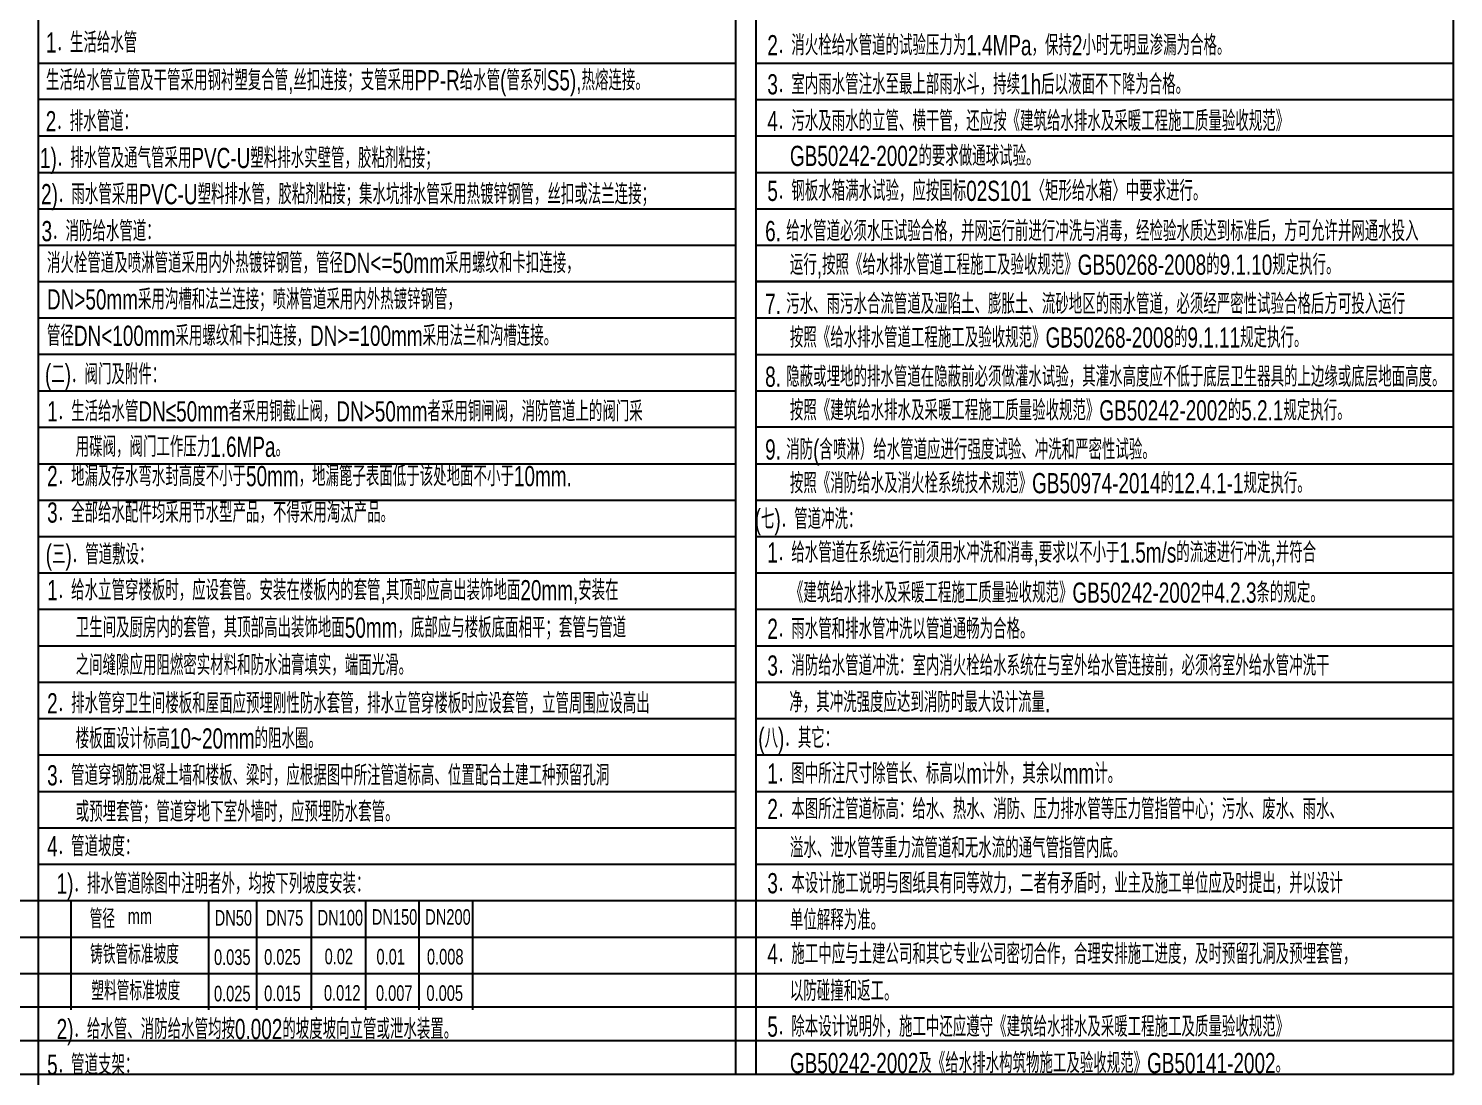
# Model space of a CAD drawing. Extents: x 13158459 to 15902229, y -1299598 to 28366.
# Drawn here: x 14044491 to 14079707, y -192678 to -166773 of the extents above; entities that cross this region are included whole.
import ezdxf

# ---------------------------------------------------------------- set-up
doc = ezdxf.new("R2010")
doc.units = 0
doc.header["$LTSCALE"] = 1000
doc.header["$MEASUREMENT"] = 0
doc.layers.add('JZ_0', color=7, linetype='Continuous')
doc.layers.add('JZ_TEXT', color=42, linetype='Continuous')
doc.styles.add('DXF', font='ros.shx', dxfattribs={"width": 0.7, "bigfont": 'hzs.shx'})

msp = doc.modelspace()

# ---------------------------------------------------------------- linework, layer by layer
at = {"layer": 'JZ_0', "color": 8}
for p, q in [((14044741.2, -194276.6), (14044741.2, -144229.8)), ((14061974.2, -192617.9), (14061974.2, -144229.8)), ((14062474.3, -192617.9), (14062474.3, -144229.8)), ((14079707.3, -192617.9), (14079707.3, -144229.8)), ((14044741.2, -167629.8), (14061974.2, -167629.8)), ((14062474.3, -167629.8), (14079707.3, -167629.8)), ((14061974.2, -168529.8), (14044741.2, -168529.8)), ((14062474.3, -168529.8), (14079707.3, -168529.8)), ((14044741.2, -169429.8), (14061974.2, -169429.8)), ((14062474.3, -169429.8), (14079707.3, -169429.8)), ((14044741.2, -170329.8), (14061974.2, -170329.8)), ((14062474.3, -170329.8), (14079707.3, -170329.8)), ((14044741.2, -171229.8), (14061974.2, -171229.8)), ((14062474.3, -171229.8), (14079707.3, -171229.8)), ((14044741.2, -172129.8), (14061974.2, -172129.8)), ((14062474.3, -172129.8), (14079707.3, -172129.8)), ((14044741.2, -173029.8), (14061974.2, -173029.8)), ((14079707.3, -173029.8), (14062474.3, -173029.8)), ((14062474.3, -173029.8), (14079707.3, -173029.8)), ((14061974.2, -173929.8), (14044741.2, -173929.8)), ((14079707.3, -173929.8), (14062474.3, -173929.8)), ((14061974.2, -174829.8), (14044741.2, -174829.8)), ((14062474.3, -174829.8), (14079707.3, -174829.8)), ((14044741.2, -175729.8), (14061974.2, -175729.8)), ((14062474.3, -175729.8), (14079707.3, -175729.8)), ((14044741.2, -176629.8), (14061974.2, -176629.8)), ((14044741.2, -176629.8), (14061974.2, -176629.8)), ((14079707.3, -176629.8), (14062474.3, -176629.8)), ((14044741.2, -177529.8), (14061974.2, -177529.8)), ((14062474.3, -177529.8), (14079707.3, -177529.8)), ((14044741.2, -178429.8), (14061974.2, -178429.8)), ((14062474.3, -178429.8), (14079707.3, -178429.8)), ((14044741.2, -179329.8), (14061974.2, -179329.8)), ((14062474.3, -179329.8), (14079707.3, -179329.8)), ((14044741.2, -180229.8), (14061974.2, -180229.8)), ((14044741.2, -180229.8), (14061974.2, -180229.8)), ((14062474.3, -180229.8), (14079707.3, -180229.8)), ((14062474.3, -180229.8), (14079707.3, -180229.8)), ((14044741.2, -181129.8), (14061974.2, -181129.8)), ((14062474.3, -181129.8), (14079707.3, -181129.8)), ((14044741.2, -182029.8), (14061974.2, -182029.8)), ((14062474.3, -182029.8), (14079707.3, -182029.8)), ((14044741.2, -182929.8), (14061974.2, -182929.8)), ((14062474.3, -182929.8), (14079707.3, -182929.8)), ((14044741.2, -183829.8), (14061974.2, -183829.8)), ((14062474.3, -183829.8), (14079707.3, -183829.8)), ((14044741.2, -184729.8), (14061974.2, -184729.8)), ((14062474.3, -184729.8), (14079707.3, -184729.8)), ((14044741.2, -185629.8), (14061974.2, -185629.8)), ((14062474.3, -185629.8), (14079707.3, -185629.8)), ((14044741.2, -186529.8), (14061974.2, -186529.8)), ((14062474.3, -186529.8), (14079707.3, -186529.8)), ((14044741.2, -187429.8), (14061974.2, -187429.8)), ((14062474.3, -187429.8), (14079707.3, -187429.8)), ((14027008, -188329.8), (14079707.3, -188329.8)), ((14045535.9, -188329.8), (14045535.9, -191029.8)), ((14048940.3, -188329.8), (14048940.3, -191029.8)), ((14050128.2, -188329.8), (14050128.2, -191029.8)), ((14051474.5, -188329.8), (14051474.5, -191029.8)), ((14052820.8, -188329.8), (14052820.8, -191029.8)), ((14054140.7, -188329.8), (14054140.7, -191029.8)), ((14055460.6, -188329.8), (14055460.6, -191029.8)), ((14027008, -189229.8), (14079707.3, -189229.8)), ((14027008, -190129.8), (14079707.3, -190129.8)), ((14027008, -190959.1), (14079707.3, -190959.1)), ((14027008, -191788.5), (14079707.3, -191788.5)), ((14027008, -192617.9), (14079707.3, -192617.9))]:
    msp.add_line(p, q, dxfattribs=at)

# ---------------------------------------------------------------- texts
at = {"layer": 'JZ_TEXT', "style": 'DXF', "width": 0.7}
for s, height, p in [('1．生活给水管', 500, (14044922.9, -167369.6)), ('2．消火栓给水管道的试验压力为1.4MPa，保持2小时无明显渗漏为合格。', 500, (14062750.1, -167436)), ('生活给水管立管及干管采用钢衬塑复合管,丝扣连接；支管采用PP-R给水管(管系列S5),热熔连接。', 500, (14044922.9, -168301.8)), ('3．室内雨水管注水至最上部雨水斗，持续1h后以液面不下降为合格。', 500, (14062750.1, -168402)), ('2．排水管道：', 500, (14044917.3, -169314.6)), ('4．污水及雨水的立管、横干管，还应按《建筑给水排水及采暖工程施工质量验收规范》', 500, (14062750.1, -169307.9)), ('1)．排水管及通气管采用PVC-U塑料排水实壁管，胶粘剂粘接；', 500, (14044775.5, -170222.8)), ('GB50242-2002的要求做通球试验。', 500, (14063307.9, -170171.7)), ('2)．雨水管采用PVC-U塑料排水管，胶粘剂粘接；集水坑排水管采用热镀锌钢管，丝扣或法兰连接；', 500, (14044802.2, -171117.3)), ('5．钢板水箱满水试验，应按国标02S101〈矩形给水箱〉中要求进行。', 500, (14062750.1, -171035.7)), ('3．消防给水管道：', 500, (14044813.5, -172030.9)), ('6. 给水管道必须水压试验合格，并网运行前进行冲洗与消毒，经检验水质达到标准后，方可允许并网通水投入', 500, (14062696.2, -172029.6)), ('消火栓管道及喷淋管道采用内外热镀锌钢管，管径DN<=50mm采用螺纹和卡扣连接，', 500, (14044947.6, -172817.8)), ('运行,按照《给水排水管道工程施工及验收规范》GB50268-2008的9.1.10规定执行。', 500, (14063307.9, -172861.3)), ('DN>50mm采用沟槽和法兰连接；喷淋管道采用内外热镀锌钢管，', 500, (14044947.6, -173717.8)), ('7. 污水、雨污水合流管道及湿陷土、膨胀土、流砂地区的雨水管道，必须经严密性试验合格后方可投入运行', 500, (14062696.2, -173829.6)), ('管径DN<100mm采用螺纹和卡扣连接，DN>=100mm采用法兰和沟槽连接。', 500, (14044947.6, -174617.8)), ('按照《给水排水管道工程施工及验收规范》GB50268-2008的9.1.11规定执行。', 500, (14063307.9, -174661.3)), ('(二)．阀门及附件：', 500, (14044898.5, -175569.7)), ('8. 隐蔽或埋地的排水管道在隐蔽前必须做灌水试验，其灌水高度应不低于底层卫生器具的上边缘或底层地面高度。', 500, (14062696.2, -175629.6)), ('1．生活给水管DN≤50mm者采用铜截止阀，DN>50mm者采用铜闸阀，消防管道上的阀门采', 500, (14044951.5, -176486.9)), ('按照《建筑给水排水及采暖工程施工质量验收规范》GB50242-2002的5.2.1规定执行。', 500, (14063307.9, -176461.3)), ('用碟阀，阀门工作压力1.6MPa。', 500, (14045657.7, -177361.8)), ('9. 消防(含喷淋）给水管道应进行强度试验、冲洗和严密性试验。', 500, (14062696.2, -177429.6)), ('2．地漏及存水弯水封高度不小于50mm，地漏篦子表面低于该处地面不小于10mm.', 500, (14044951.5, -178086.9)), ('按照《消防给水及消火栓系统技术规范》GB50974-2014的12.4.1-1规定执行。', 500, (14063307.9, -178261.3)), ('3．全部给水配件均采用节水型产品，不得采用淘汰产品。', 500, (14044951.5, -178987.8)), ('  (七)．管道冲洗：', 500, (14062176.5, -179148.2)), ('(三)．管道敷设：', 500, (14044916.1, -180022.4)), ('1．给水管道在系统运行前须用水冲洗和消毒,要求以不小于1.5m/s的流速进行冲洗,并符合', 500, (14062750.1, -179974.2)), ('1．给水立管穿楼板时，应设套管。安装在楼板内的套管,其顶部应高出装饰地面20mm,安装在', 500, (14044951.5, -180907.6)), ('《建筑给水排水及采暖工程施工质量验收规范》GB50242-2002中4.2.3条的规定。', 500, (14063307.9, -180967.6)), ('卫生间及厨房内的套管，其顶部高出装饰地面50mm，底部应与楼板底面相平；套管与管道', 500, (14045657.7, -181831.5)), ('2．雨水管和排水管冲洗以管道通畅为合格。', 500, (14062750.1, -181861.4)), ('之间缝隙应用阻燃密实材料和防水油膏填实，端面光滑。', 500, (14045657.7, -182757.9)), ('3．消防给水管道冲洗：室内消火栓给水系统在与室外给水管连接前，必须将室外给水管冲洗干', 500, (14062750.1, -182769.8)), ('净，其冲洗强度应达到消防时最大设计流量.', 500, (14063294, -183675.1)), ('2．排水管穿卫生间楼板和屋面应预埋刚性防水套管，排水立管穿楼板时应设套管，立管周围应设高出', 500, (14044951.5, -183703.1)), ('楼板面设计标高10~20mm的阻水圈。', 500, (14045657.7, -184571.8)), ('(八)．其它：', 500, (14062525.9, -184560.3)), ('1．图中所注尺寸除管长、标高以m计外，其余以mm计。', 500, (14062750.1, -185438.8)), ('3．管道穿钢筋混凝土墙和楼板、粱时，应根据图中所注管道标高、位置配合土建工种预留孔洞', 500, (14044951.5, -185482.6)), ('或预埋套管；管道穿地下室外墙时，应预埋防水套管。', 500, (14045657.7, -186383.4)), ('2．本图所注管道标高：给水、热水、消防、压力排水管等压力管指管中心；污水、废水、雨水、', 500, (14062750.1, -186316.9)), ('4．管道坡度：', 500, (14044951.5, -187237)), ('溢水、泄水管等重力流管道和无水流的通气管指管内底。', 500, (14063307.9, -187275.4)), ('1)．排水管道除图中注明者外，均按下列坡度安装：', 500, (14045186.7, -188159.7)), ('3．本设计施工说明与图纸具有同等效力，二者有矛盾时，业主及施工单位应及时提出，并以设计', 500, (14062750.1, -188150.1)), ('管径', 471.43, (14046001.8, -189016.9)), ('mm', 385.71, (14046944.5, -188907.8)), ('DN50', 385.71, (14049091.8, -188949.5)), ('DN75', 385.71, (14050358, -188949.4)), ('DN100', 385.71, (14051635.4, -188944.5)), ('DN150', 385.71, (14052976.1, -188927.2)), ('DN200', 385.71, (14054296, -188927.2)), ('单位解释为准。', 500, (14063307.9, -189060.1)), ('铸铁管标准坡度', 471.43, (14046013.5, -189895.3)), ('4．施工中应与土建公司和其它专业公司密切合作，合理安排施工进度，及时预留孔洞及预埋套管，', 500, (14062750.1, -189897.7)), ('0.035', 385.71, (14049075.4, -189921)), ('0.025', 385.71, (14050315.1, -189915.1)), ('0.02', 385.71, (14051809.4, -189904.6)), ('0.01', 385.71, (14053090.4, -189910.1)), ('0.008', 385.71, (14054338.1, -189910.1)), ('塑料管标准坡度', 471.43, (14046044.7, -190794.9)), ('0.025', 385.71, (14049075.4, -190821)), ('0.015', 385.71, (14050315.1, -190815.1)), ('0.012', 385.71, (14051792.6, -190804.2)), ('0.007', 385.71, (14053078.3, -190809.7)), ('0.005', 385.71, (14054326, -190809.7)), ('以防碰撞和返工。', 500, (14063307.9, -190813.2)), ('2)．给水管、消防给水管均按0.002的坡度坡向立管或泄水装置。', 500, (14045186.7, -191754.7)), ('5．除本设计说明外，施工中还应遵守《建筑给水排水及采暖工程施工及质量验收规范》', 500, (14062750.1, -191694.7)), ('5．管道支架：', 500, (14044951.5, -192635.6)), ('GB50242-2002及《给水排水构筑物施工及验收规范》GB50141-2002。', 500, (14063307.9, -192595.6))]:
    msp.add_text(s, height=height, dxfattribs=at).set_placement(p)

doc.saveas('drawing.dxf')
